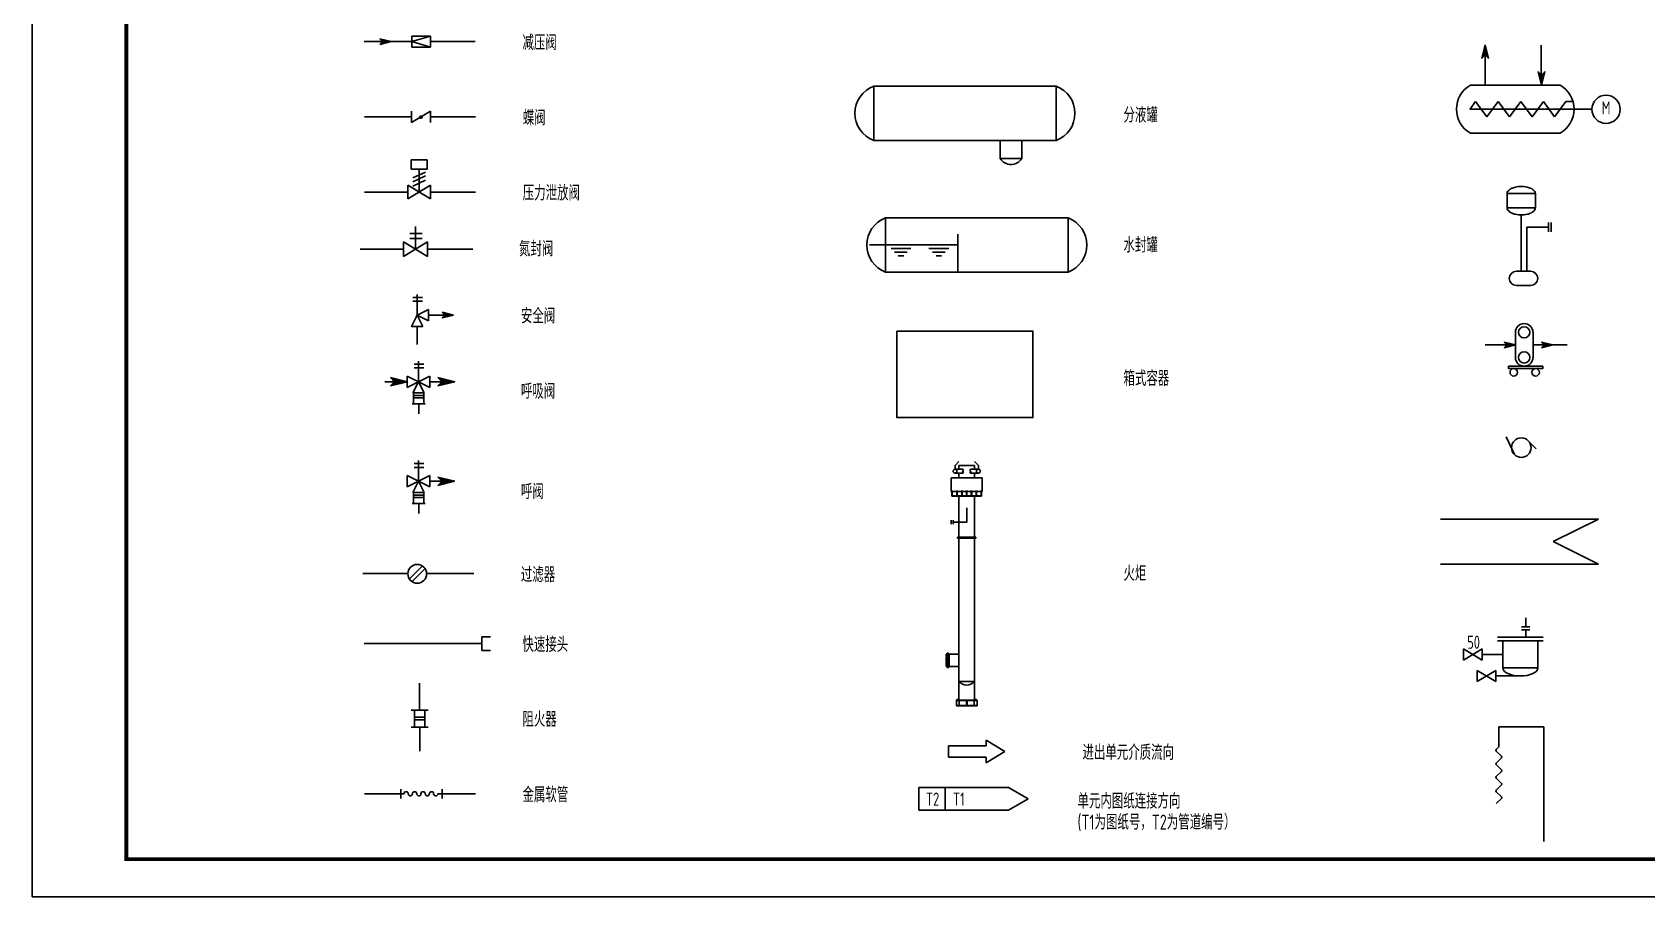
# Model space of a CAD drawing. Extents: x 24843 to 27502, y -10108 to -7552.
# Drawn here: x 24843 to 25272.1, y -8456.6 to -8226.8 of the extents above; entities that cross this region are included whole.
import ezdxf
from ezdxf.enums import TextEntityAlignment as Align

# ---------------------------------------------------------------- set-up
doc = ezdxf.new("R2010")
doc.units = 0
doc.linetypes.add('ACAD_ISO02W100', pattern=[15, 12, -3])
doc.linetypes.add('PHANTOM2', pattern=[1.25, 0.625, -0.125, 0.125, -0.125, 0.125, -0.125])
doc.layers.get('0').update_dxf_attribs({"linetype": 'CONTINUOUS'})
for name, color, linetype in [('1', 7, 'CONTINUOUS'), ('2-FAT-LINE', 6, 'CONTINUOUS'), ('GREEN', 7, 'CONTINUOUS'), ('INST', 4, 'CONTINUOUS'), ('MAJ', 4, 'CONTINUOUS'), ('OBJ2', 4, 'CONTINUOUS'), ('PHAN', 15, 'PHANTOM2'), ('Proc', 6, 'CONTINUOUS'), ('WIDE', 7, 'CONTINUOUS'), ('仪电', 7, 'CONTINUOUS'), ('污油罐', 7, 'CONTINUOUS'), ('流程', 7, 'CONTINUOUS')]:
    doc.layers.add(name, color=color, linetype=linetype)
doc.styles.add('HZ', font='ascii', dxfattribs={"width": 0.65, "bigfont": 'hztxt'})
doc.styles.add('LYTXT', font='ascii.shx', dxfattribs={"width": 0.8, "height": 4, "bigfont": 'LYTXT.shx'})

# ---------------------------------------------------------------- blocks, each defined once
blk = doc.blocks.new('*X3')
at = {"color": 0, "linetype": 'Continuous'}
for p, q in [((62.27, 55.73), (62.28, 55.74)), ((62.36, 55.64), (62.42, 55.71)), ((63.52, 54.57), (62.37, 55.72)), ((62.53, 54.32), (62.42, 54.42)), ((62.43, 54.29), (63.56, 55.42)), ((62.45, 55.55), (62.57, 55.67)), ((62.67, 54.36), (62.51, 54.51)), ((62.54, 55.46), (62.71, 55.64)), ((63.66, 54.6), (62.6, 55.66)), ((62.81, 54.39), (62.6, 54.6)), ((62.62, 55.38), (62.85, 55.6)), ((62.66, 54.35), (63.7, 55.39)), ((62.95, 54.43), (62.69, 54.69)), ((62.71, 55.29), (62.99, 55.57)), ((63.1, 54.46), (62.78, 54.78)), ((62.8, 55.2), (63.13, 55.53)), ((63.8, 54.64), (62.84, 55.6)), ((63.24, 54.5), (62.87, 54.87)), ((62.89, 55.11), (63.27, 55.49)), ((62.9, 54.41), (63.84, 55.35)), ((63.38, 54.53), (62.96, 54.96)), ((62.98, 55.02), (63.41, 55.46)), ((63.94, 54.67), (63.07, 55.54)), ((63.13, 54.47), (63.98, 55.32)), ((64.09, 54.71), (63.31, 55.49)), ((63.37, 54.53), (64.12, 55.28)), ((64.23, 54.74), (63.54, 55.43)), ((63.6, 54.59), (64.26, 55.25)), ((64.37, 54.78), (63.78, 55.37)), ((63.84, 54.65), (64.4, 55.21)), ((64.51, 54.81), (64.02, 55.31)), ((64.08, 54.71), (64.55, 55.18)), ((64.65, 54.85), (64.25, 55.25)), ((64.31, 54.77), (64.69, 55.14)), ((64.79, 54.89), (64.49, 55.19)), ((64.55, 54.82), (64.83, 55.11)), ((64.93, 54.92), (64.72, 55.13)), ((64.78, 54.88), (64.97, 55.07)), ((65.08, 54.96), (64.96, 55.07)), ((65.02, 54.94), (65.11, 55.03)), ((65.22, 54.99), (65.19, 55.01)), ((62.39, 54.28), (62.34, 54.34))]:
    blk.add_line(p, q, dxfattribs=at)
blk = doc.blocks.new('SARROW')
at = {"layer": 'GREEN', "color": 3, "linetype": 'Continuous'}
for p, q in [((-0.75, 0.75), (2.25, 0)), ((0, 0), (-0.75, 0.75)), ((2.25, 0), (-0.75, -0.75)), ((-0.75, -0.75), (0, 0))]:
    blk.add_line(p, q, dxfattribs=at)
blk.add_blockref('*X3', (-63, -55), dxfattribs=at)
blk = doc.blocks.new('VALVE')
at = {"layer": 'GREEN', "color": 3, "linetype": 'Continuous'}
for p, q in [((5, 1.5), (0, -1.5)), ((0, 1.5), (5, -1.5)), ((0, -1.5), (0, 1.5)), ((5, -1.5), (5, 1.5))]:
    blk.add_line(p, q, dxfattribs=at)
blk = doc.blocks.new('*X53')
at = {"color": 0, "linetype": 'Continuous'}
for p, q in [((62.27, 55.73), (62.28, 55.74)), ((62.39, 54.28), (62.34, 54.34)), ((62.36, 55.64), (62.42, 55.71)), ((63.52, 54.57), (62.37, 55.72)), ((62.53, 54.32), (62.42, 54.42)), ((62.43, 54.29), (63.56, 55.42)), ((62.45, 55.55), (62.57, 55.67)), ((62.67, 54.36), (62.51, 54.51)), ((62.54, 55.46), (62.71, 55.64)), ((63.66, 54.6), (62.6, 55.66)), ((62.81, 54.39), (62.6, 54.6)), ((62.62, 55.38), (62.85, 55.6)), ((62.66, 54.35), (63.7, 55.39)), ((62.95, 54.43), (62.69, 54.69)), ((62.71, 55.29), (62.99, 55.57)), ((63.1, 54.46), (62.78, 54.78)), ((62.8, 55.2), (63.13, 55.53)), ((63.8, 54.64), (62.84, 55.6)), ((63.24, 54.5), (62.87, 54.87)), ((62.89, 55.11), (63.27, 55.49)), ((62.9, 54.41), (63.84, 55.35)), ((63.38, 54.53), (62.96, 54.96)), ((62.98, 55.02), (63.41, 55.46)), ((63.94, 54.67), (63.07, 55.54)), ((63.13, 54.47), (63.98, 55.32)), ((64.09, 54.71), (63.31, 55.49)), ((63.37, 54.53), (64.12, 55.28)), ((64.23, 54.74), (63.54, 55.43)), ((63.6, 54.59), (64.26, 55.25)), ((64.37, 54.78), (63.78, 55.37)), ((63.84, 54.65), (64.4, 55.21)), ((64.51, 54.81), (64.02, 55.31)), ((64.08, 54.71), (64.55, 55.18)), ((64.65, 54.85), (64.25, 55.25)), ((64.31, 54.77), (64.69, 55.14)), ((64.79, 54.89), (64.49, 55.19)), ((64.55, 54.82), (64.83, 55.11)), ((64.93, 54.92), (64.72, 55.13)), ((64.78, 54.88), (64.97, 55.07)), ((65.08, 54.96), (64.96, 55.07)), ((65.02, 54.94), (65.11, 55.03)), ((65.22, 54.99), (65.19, 55.01))]:
    blk.add_line(p, q, dxfattribs=at)
blk = doc.blocks.new('vessel4')
at = {"layer": 'GREEN', "color": 3, "linetype": 'Continuous'}
for p, q in [((-5.25, -7.5), (-29.75, -7.5)), ((-23.75, -8.5), (-18.25, -8.5)), ((-13.25, -8.5), (-7.75, -8.5)), ((-5.25, -15), (-5.25, -4.5)), ((-22.75, -9.5), (-19.25, -9.5)), ((-20.25, -10.5), (-21.75, -10.5)), ((-12.25, -9.5), (-8.75, -9.5)), ((-9.75, -10.5), (-11.25, -10.5))]:
    blk.add_line(p, q, dxfattribs=at)
blk.add_lwpolyline([(-25.25, 0), (-25.25, -15), (25.25, -15), (25.25, 0)], close=True, dxfattribs=at)
for centre, start, end in [((-22.47, -7.5), 110.3641, 249.6359), ((22.47, -7.5), 290.3641, 69.6359)]:
    blk.add_arc(centre, 8, start, end, dxfattribs=at)
blk = doc.blocks.new('vessel3')
at = {"layer": 'GREEN', "color": 3, "linetype": 'Continuous'}
for p, q in [((9.75, -20), (9.75, -15)), ((15.75, -15), (15.75, -20)), ((15.75, -20), (9.75, -20))]:
    blk.add_line(p, q, dxfattribs=at)
blk.add_lwpolyline([(-25.25, 0), (-25.25, -15), (25.25, -15), (25.25, 0)], close=True, dxfattribs=at)
for centre, radius, start, end in [((-22.47, -7.5), 8, 110.3641, 249.6359), ((22.47, -7.5), 8, 290.3641, 69.6359), ((12.75, -18.2), 3.5, 211.0027, 328.9973)]:
    blk.add_arc(centre, radius, start, end, dxfattribs=at)
blk = doc.blocks.new('jrq')
at = {"color": 3, "linetype": 'Continuous'}
for p, q in [((0, 5), (35, 5)), ((35, 5), (25, 0)), ((35, -5), (25, 0)), ((0, -5), (35, -5))]:
    blk.add_line(p, q, dxfattribs=at)
blk = doc.blocks.new('safval')
at = {"layer": 'GREEN', "color": 3, "linetype": 'Continuous'}
for p, q in [((1.65, 4.7), (4.15, 4.7)), ((3, 0), (3, 5.5)), ((0, -1.5), (0, 1.5)), ((0, 1.5), (3, 0)), ((3, 0), (0, -1.5)), ((0, -1.5), (3, 0)), ((1.5, -3), (3, 0)), ((1.65, 3.7), (4.15, 3.7)), ((3, 0), (4.5, -3)), ((4.5, -3), (1.5, -3))]:
    blk.add_line(p, q, dxfattribs=at)
blk = doc.blocks.new('ARROW')
at = {"layer": 'GREEN', "color": 3, "linetype": 'Continuous'}
for p, q in [((0, 1.5), (10, 1.5)), ((0, -1.5), (0, 1.5)), ((10, 3), (15, 0)), ((10, 1.5), (10, 3)), ((15, 0), (10, -3)), ((10, -1.5), (0, -1.5)), ((10, -3), (10, -1.5))]:
    blk.add_line(p, q, dxfattribs=at)
blk = doc.blocks.new('filter')
at = {"layer": 'GREEN', "color": 3, "linetype": 'Continuous'}
for p, q in [((0.41, -1.38), (3.88, 2.09)), ((1.12, -2.09), (4.59, 1.38))]:
    blk.add_line(p, q, dxfattribs=at)
blk.add_circle((2.5, 0), 2.5, dxfattribs=at)
blk = doc.blocks.new('BG1')
at = {"color": 3, "linetype": 'Continuous'}
for p, q in [((0, 0), (-1.5, 3)), ((-1.5, 3), (1.5, 3)), ((1.5, 3), (0, 0))]:
    blk.add_line(p, q, dxfattribs=at)

msp = doc.modelspace()

# ---------------------------------------------------------------- linework, layer by layer
at = {"color": 1, "linetype": 'Continuous'}
for p, q in [((24931.33, -8249.27), (24943.81, -8249.27)), ((24948.81, -8249.27), (24960.76, -8249.27)), ((24931.33, -8269.27), (24942.81, -8269.27)), ((24948.81, -8269.27), (24960.83, -8269.27)), ((24930.16, -8284.46), (24941.64, -8284.46)), ((24948.04, -8284.46), (24960.06, -8284.46)), ((24948.32, -8301.97), (24954.92, -8301.97)), ((24942.67, -8319.69), (24936.69, -8319.69)), ((24948.67, -8319.69), (24955.18, -8319.69)), ((24945.71, -8325.59), (24945.71, -8328.23)), ((24948.67, -8346.16), (24955.18, -8346.16)), ((24945.71, -8352.06), (24945.71, -8354.7)), ((24930.84, -8370.72), (24942.84, -8370.72)), ((24947.84, -8370.72), (24960.34, -8370.72)), ((24931.24, -8389.32), (24962.43, -8389.32)), ((24945.93, -8407.02), (24945.93, -8399.85)), ((24946.01, -8411.52), (24946.01, -8417.93))]:
    msp.add_line(p, q, dxfattribs=at)
at = {"color": 3, "linetype": 'Continuous'}
for p, q in [((24943.68, -8260.7), (24947.94, -8260.7)), ((24943.68, -8263.15), (24943.68, -8260.7)), ((24943.68, -8263.15), (24947.94, -8263.15)), ((24944.16, -8265.49), (24947.47, -8263.96)), ((24945.81, -8269.27), (24945.81, -8263.15)), ((24947.94, -8263.15), (24947.94, -8260.7)), ((24944.16, -8266.52), (24947.47, -8264.98)), ((24944.16, -8267.66), (24947.47, -8266.12)), ((25242.54, -8269.67), (25234.98, -8269.67)), ((25234.98, -8269.67), (25234.98, -8273.45)), ((25242.54, -8269.67), (25242.54, -8273.45)), ((25242.54, -8273.45), (25234.98, -8273.45)), ((25238.76, -8275.34), (25238.76, -8290.33)), ((25240.26, -8278.61), (25245.96, -8278.61)), ((25240.26, -8278.61), (25240.26, -8290.33)), ((25237.45, -8290.33), (25241.23, -8290.33)), ((25237.45, -8294.11), (25241.23, -8294.11)), ((25239.94, -8384.88), (25239.94, -8382.47)), ((24940.98, -8428), (24940.98, -8430.53)), ((24941.79, -8429.27), (24940.98, -8429.27)), ((24951.9, -8429.27), (24950.79, -8429.27)), ((24951.9, -8428), (24951.9, -8430.53))]:
    msp.add_line(p, q, dxfattribs=at)
at = {"color": 3, "linetype": 'Continuous', "lineweight": 25}
for p, q in [((24942.81, -8267.47), (24948.81, -8271.07)), ((24948.81, -8267.47), (24942.81, -8271.07)), ((24942.81, -8271.07), (24942.81, -8267.47)), ((24948.81, -8271.07), (24948.81, -8267.47))]:
    msp.add_line(p, q, dxfattribs=at)
at = {"color": 3}
for p, q in [((25238.49, -8397.94), (25232.02, -8397.94)), ((24948.22, -8407.02), (24943.72, -8407.02)), ((24947.32, -8407.02), (24944.62, -8407.02)), ((24947.32, -8408.93), (24944.62, -8408.93)), ((24947.32, -8409.61), (24944.62, -8409.61)), ((24943.72, -8411.52), (24948.22, -8411.52)), ((24944.62, -8411.52), (24947.32, -8411.52))]:
    msp.add_line(p, q, dxfattribs=at)
at = {"linetype": 'ACAD_ISO02W100', "ltscale": 0.2}
msp.add_line((24867.99, -8446.64), (24897.99, -8446.64), dxfattribs=at)
msp.add_lwpolyline([(24842.99, -8456.64), (25683.99, -8456.64), (25683.99, -7862.64), (24842.99, -7862.64)], close=True)
at = {"const_width": 1}
msp.add_lwpolyline([(24867.99, -8446.64), (25673.99, -8446.64), (25673.99, -7872.64), (24867.99, -7872.64)], close=True, dxfattribs=at)
msp.add_lwpolyline([(24867.99, -8446.64), (25673.99, -8446.64), (25673.99, -7872.64), (24867.99, -7872.64)], close=True, dxfattribs=at)
msp.add_lwpolyline([(24867.99, -8446.64), (25673.99, -8446.64), (25673.99, -7872.64), (24867.99, -7872.64)], close=True, dxfattribs=at)
at = {"color": 1, "const_width": 0.5}
msp.add_lwpolyline([(24946.31, -8249.58, 1), (24946.31, -8249.08, 1)], format="xyb", close=True, dxfattribs=at)
at = {"color": 3}
msp.add_lwpolyline([(24944.62, -8411.52), (24944.62, -8411.52), (24944.62, -8411.52), (24944.62, -8411.52)], close=True, dxfattribs=at)
at = {"color": 3, "linetype": 'Continuous'}
for centre, radius, start, end in [((25237.3, -8270.76), 2.71, 116.5651, 140.3607), ((25238.18, -8272.52), 4.68, 101.7009, 116.5651), ((25238.76, -8275.32), 7.54, 90, 101.7009), ((25238.76, -8275.32), 7.54, 78.2991, 90), ((25239.34, -8272.52), 4.68, 63.4349, 78.2991), ((25240.22, -8270.76), 2.71, 39.6393, 63.4349), ((25235.98, -8269.67), 1, 140.3607, 180), ((25241.53, -8269.67), 1, 0, 39.6393), ((25235.98, -8273.45), 1, 180, 219.6393), ((25237.3, -8272.36), 2.71, 219.6393, 243.4349), ((25238.18, -8270.6), 4.68, 243.4349, 258.2991), ((25238.76, -8267.8), 7.54, 258.2991, 270), ((25238.76, -8267.8), 7.54, 270, 281.7009), ((25239.34, -8270.6), 4.68, 281.7009, 296.5651), ((25240.22, -8272.36), 2.71, 296.5651, 320.3607), ((25241.53, -8273.45), 1, 320.3607, 0), ((25237.45, -8292.22), 1.89, 90, 270), ((25241.23, -8292.22), 1.89, 270, 90), ((24942.35, -8429.27), 0.562, 0, 180), ((24943.48, -8429.27), 0.562, 180, 0), ((24944.6, -8429.27), 0.562, 0, 180), ((24945.73, -8429.27), 0.562, 180, 0), ((24946.85, -8429.27), 0.562, 0, 180), ((24947.98, -8429.27), 0.562, 180, 0), ((24949.1, -8429.27), 0.562, 0, 180), ((24950.23, -8429.27), 0.562, 180, 0)]:
    msp.add_arc(centre, radius, start, end, dxfattribs=at)
at = {"color": 3}
msp.add_ellipse((25238.49, -8395.8), major_axis=(4.68, 0), ratio=0.457639, start_param=3.141593, end_param=6.283185, dxfattribs=at)
at = {"layer": '1', "color": 1}
for p, q in [((25237.18, -8309.89), (25229.16, -8309.89)), ((25250.95, -8309.89), (25241.87, -8309.89))]:
    msp.add_line(p, q, dxfattribs=at)
at = {"layer": '1', "color": 6}
msp.add_line((25243.65, -8309.89), (25241.87, -8309.89), dxfattribs=at)
at = {"layer": '1', "color": 3}
for p, q in [((25088.26, -8341.93), (25089.29, -8340.9)), ((25094.45, -8341.93), (25093.42, -8340.9)), ((25095.48, -8345.23), (25087.23, -8345.23)), ((25088.26, -8342.97), (25088.26, -8341.93)), ((25088.26, -8342.97), (25090.32, -8342.97)), ((25088.26, -8344), (25090.32, -8344)), ((25089.29, -8341.93), (25089.29, -8342.97)), ((25089.29, -8344), (25089.29, -8345.23)), ((25094.45, -8342.97), (25092.38, -8342.97)), ((25094.45, -8344), (25092.38, -8344)), ((25093.42, -8341.93), (25093.42, -8342.97)), ((25093.42, -8344), (25093.42, -8345.23)), ((25094.45, -8342.97), (25094.45, -8341.93)), ((25095.48, -8348.89), (25087.23, -8348.89)), ((25087.44, -8348.59), (25087.44, -8350.13)), ((25095.28, -8350.13), (25087.44, -8350.13)), ((25087.49, -8348.59), (25087.49, -8350.08)), ((25095.23, -8350.08), (25087.49, -8350.08)), ((25087.53, -8348.59), (25087.53, -8350.03)), ((25095.18, -8350.03), (25087.53, -8350.03)), ((25088.72, -8348.59), (25088.72, -8350.14)), ((25088.77, -8348.59), (25088.77, -8350.14)), ((25088.82, -8348.59), (25088.82, -8350.14)), ((25089.29, -8350.13), (25089.29, -8360.99)), ((25090.04, -8348.59), (25090.04, -8350.14)), ((25090.09, -8348.59), (25090.09, -8350.14)), ((25090.14, -8348.59), (25090.14, -8350.14)), ((25091.31, -8348.59), (25091.31, -8350.14)), ((25091.36, -8348.59), (25091.36, -8350.14)), ((25091.41, -8348.59), (25091.41, -8350.14)), ((25092.58, -8348.59), (25092.58, -8350.14)), ((25092.63, -8348.59), (25092.63, -8350.14)), ((25092.68, -8348.59), (25092.68, -8350.14)), ((25093.42, -8350.13), (25093.42, -8360.99)), ((25093.88, -8348.59), (25093.88, -8350.14)), ((25093.93, -8348.59), (25093.93, -8350.14)), ((25093.98, -8348.59), (25093.98, -8350.14)), ((25095.18, -8348.59), (25095.18, -8350.03)), ((25095.23, -8348.59), (25095.23, -8350.08)), ((25095.28, -8348.59), (25095.28, -8350.13)), ((25091.38, -8353.24), (25091.38, -8357.05)), ((25087.25, -8357.57), (25087.25, -8356.54)), ((25087.77, -8357.57), (25087.77, -8356.54)), ((25089.32, -8357.05), (25087.77, -8357.05)), ((25089.29, -8358.34), (25089.29, -8357.67)), ((25089.32, -8357.05), (25091.38, -8357.05)), ((25089.29, -8404.36), (25089.29, -8361.3)), ((25093.41, -8404.36), (25093.41, -8361.3)), ((25089.29, -8399.38), (25093.41, -8399.38))]:
    msp.add_line(p, q, dxfattribs=at)
for centre in [(25088.26, -8343.48), (25094.45, -8343.48)]:
    msp.add_circle(centre, 0.516, dxfattribs=at)
for centre, radius, start, end in [((25090.47, -8343.77), 0.29, 120.1678, 240.5639), ((25090.17, -8343.25), 0.306, 300.1678, 59.1324), ((25090.18, -8343.77), 0.29, 299.4361, 59.8322), ((25092.54, -8343.25), 0.306, 120.8676, 239.8322), ((25092.53, -8343.77), 0.29, 120.1678, 240.5639), ((25092.24, -8343.77), 0.29, 299.4361, 59.8322), ((25091.35, -8397.67), 2.67, 219.6826, 320.3174)]:
    msp.add_arc(centre, radius, start, end, dxfattribs=at)
at = {"layer": '2-FAT-LINE', "color": 3, "linetype": 'Continuous'}
for p, q in [((25241.03, -8384.88), (25238.84, -8384.88)), ((25238.84, -8385.65), (25241.03, -8385.65))]:
    msp.add_line(p, q, dxfattribs=at)
at = {"layer": 'GREEN', "color": 3, "linetype": 'Continuous'}
for p, q in [((24943.84, -8227.77), (24943.84, -8230.77)), ((24948.84, -8227.77), (24948.84, -8230.77)), ((25228.24, -8233.73), (25229.14, -8230.13)), ((25229.14, -8230.13), (25230.04, -8233.73)), ((25243.2, -8237.22), (25244.1, -8240.82)), ((25244.1, -8240.82), (25245, -8237.22)), ((25225.24, -8240.82), (25249.06, -8240.82)), ((25225.12, -8247.3), (25226.62, -8245.22)), ((25257.55, -8247.22), (25225.16, -8247.22)), ((25226.62, -8245.22), (25229.62, -8249.22)), ((25229.62, -8249.22), (25232.62, -8245.22)), ((25232.62, -8245.22), (25235.62, -8249.22)), ((25235.62, -8249.22), (25238.62, -8245.22)), ((25238.62, -8245.22), (25241.62, -8249.22)), ((25241.62, -8249.22), (25244.62, -8245.22)), ((25244.62, -8245.22), (25247.62, -8249.22)), ((25247.62, -8249.22), (25250.62, -8245.22)), ((25252.49, -8245.22), (25250.62, -8245.22)), ((25249.06, -8253.62), (25225.24, -8253.62)), ((24946.57, -8280.32), (24943.37, -8280.32)), ((24946.57, -8281.6), (24943.37, -8281.6)), ((24944.84, -8284.46), (24944.84, -8278.46)), ((24962.43, -8391.12), (24962.43, -8387.52)), ((24964.81, -8387.52), (24962.43, -8387.52)), ((25244.59, -8387.58), (25232.39, -8387.58)), ((25244.59, -8388.58), (25232.39, -8388.58)), ((25233.81, -8395.8), (25233.81, -8388.64)), ((25239.97, -8387.58), (25239.97, -8385.65)), ((25243.17, -8395.8), (25243.17, -8388.64)), ((24964.81, -8391.12), (24962.43, -8391.12)), ((25233.72, -8392.24), (25228.36, -8392.24)), ((25233.81, -8395.8), (25243.17, -8395.8)), ((25232.1, -8417.49), (25232.79, -8416.8)), ((25232.1, -8417.49), (25232.79, -8416.8)), ((25233.47, -8419.29), (25232.1, -8417.91)), ((25232.1, -8421.09), (25233.47, -8419.71)), ((25233.47, -8422.89), (25232.1, -8421.51)), ((25232.1, -8424.69), (25233.47, -8423.31)), ((25233.47, -8426.49), (25232.1, -8425.11)), ((25232.1, -8428.29), (25233.47, -8426.91)), ((25233.47, -8430.09), (25232.1, -8428.71)), ((25232.1, -8431.89), (25233.47, -8430.51))]:
    msp.add_line(p, q, dxfattribs=at)
msp.add_circle((25261.28, -8247.26), 3.75, dxfattribs=at)
for centre, radius, start, end in [((25228.92, -8247.22), 7.38, 119.8476, 240.1524), ((25245.39, -8247.22), 7.38, 299.8476, 60.1524), ((25232.31, -8417.7), 0.3, 135, 225), ((25232.31, -8421.3), 0.3, 135, 225), ((25233.26, -8419.5), 0.3, 315, 45), ((25233.26, -8423.1), 0.3, 315, 45), ((25232.31, -8424.9), 0.3, 135, 225), ((25233.26, -8426.7), 0.3, 315, 45), ((25232.31, -8428.5), 0.3, 135, 225), ((25233.26, -8430.3), 0.3, 315, 45)]:
    msp.add_arc(centre, radius, start, end, dxfattribs=at)
at = {"layer": 'INST'}
for p, q in [((24948.81, -8247.77), (24943.81, -8250.77)), ((24943.81, -8250.77), (24943.81, -8247.77)), ((24948.81, -8250.77), (24948.81, -8247.77))]:
    msp.add_line(p, q, dxfattribs=at)
at = {"layer": 'INST', "color": 3}
for p, q in [((25237.18, -8306.56), (25237.18, -8313.22)), ((25241.87, -8306.56), (25241.87, -8313.22)), ((25236.93, -8339.05), (25234.78, -8334.37)), ((25240.59, -8335.39), (25242.74, -8337.53)), ((25240.59, -8335.39), (25240.59, -8335.39)), ((25232.79, -8411.47), (25244.73, -8411.47)), ((25232.79, -8416.8), (25232.79, -8411.47)), ((25244.73, -8411.47), (25244.73, -8431.91)), ((25244.73, -8431.91), (25244.73, -8441.95))]:
    msp.add_line(p, q, dxfattribs=at)
for points in [[(25072.8, -8306.23), (25108.97, -8306.23), (25108.97, -8329.23), (25072.8, -8329.23)], [(25235.37, -8315.56), (25244.48, -8315.56), (25244.48, -8316.2), (25235.37, -8316.2)], [(25235.37, -8315.56), (25244.48, -8315.56), (25244.48, -8316.2), (25235.37, -8316.2)]]:
    msp.add_lwpolyline(points, close=True, dxfattribs=at)
for centre, radius in [((25239.52, -8306.56), 1.5), ((25239.52, -8313.22), 1.5), ((25236.76, -8317.2), 1), ((25236.76, -8317.2), 1), ((25242.57, -8317.2), 1), ((25242.57, -8317.2), 1), ((25238.76, -8337.22), 2.59)]:
    msp.add_circle(centre, radius, dxfattribs=at)
for centre, start, end in [((25239.52, -8306.56), 0, 180), ((25239.52, -8313.22), 180, 0)]:
    msp.add_arc(centre, 2.34, start, end, dxfattribs=at)
at = {"layer": 'MAJ', "color": 1}
for p, q in [((24931.25, -8429.27), (24940.98, -8429.27)), ((24951.86, -8429.27), (24960.82, -8429.27))]:
    msp.add_line(p, q, dxfattribs=at)
at = {"layer": 'OBJ2', "color": 3}
for p, q in [((25087.23, -8348.89), (25087.23, -8345.23)), ((25089.29, -8341.93), (25093.42, -8341.93)), ((25095.48, -8348.89), (25095.48, -8345.23)), ((25088.91, -8361.3), (25088.91, -8360.99)), ((25088.91, -8360.99), (25093.8, -8360.99)), ((25088.91, -8361.14), (25093.4, -8361.14)), ((25088.91, -8361.14), (25093.8, -8361.14)), ((25088.91, -8361.3), (25093.8, -8361.3)), ((25093.8, -8360.99), (25093.8, -8361.14)), ((25093.8, -8361.3), (25093.8, -8361.14)), ((25086.48, -8392.09), (25086.72, -8392.15)), ((25089.29, -8392.15), (25086.72, -8392.15)), ((25086.72, -8392.15), (25086.72, -8395.44)), ((25086.72, -8395.44), (25086.48, -8395.49)), ((25089.29, -8395.44), (25086.72, -8395.44)), ((25088.61, -8404.36), (25088.61, -8405.91)), ((25094.09, -8404.36), (25088.61, -8404.36)), ((25094.09, -8404.49), (25088.61, -8404.49)), ((25094.09, -8405.78), (25088.61, -8405.78)), ((25094.09, -8405.91), (25088.61, -8405.91)), ((25088.71, -8404.23), (25088.71, -8404.36)), ((25089.29, -8404.23), (25088.71, -8404.23)), ((25088.82, -8404.36), (25088.82, -8404.49)), ((25089.17, -8404.36), (25088.82, -8404.36)), ((25089.17, -8404.49), (25088.82, -8404.49)), ((25088.82, -8405.78), (25088.82, -8405.91)), ((25089.17, -8405.78), (25088.82, -8405.78)), ((25089.17, -8405.91), (25088.82, -8405.91)), ((25088.84, -8404.23), (25088.84, -8404.36)), ((25089.15, -8404.23), (25089.15, -8404.36)), ((25089.17, -8404.36), (25089.17, -8404.49)), ((25089.17, -8405.78), (25089.17, -8405.91)), ((25089.29, -8404.23), (25089.29, -8404.36)), ((25089.35, -8404.49), (25089.35, -8405.78)), ((25089.35, -8405.78), (25089.35, -8404.49)), ((25089.61, -8405.78), (25089.61, -8405.91)), ((25091.26, -8404.49), (25091.26, -8405.78)), ((25091.46, -8404.49), (25091.46, -8405.78)), ((25093.35, -8404.49), (25093.35, -8405.78)), ((25093.35, -8404.49), (25093.35, -8405.78)), ((25093.35, -8405.78), (25093.35, -8404.49)), ((25093.41, -8404.23), (25093.41, -8404.36)), ((25093.41, -8404.23), (25093.99, -8404.23)), ((25093.53, -8404.36), (25093.88, -8404.36)), ((25093.53, -8404.36), (25093.53, -8404.49)), ((25093.53, -8404.49), (25093.88, -8404.49)), ((25093.53, -8405.78), (25093.88, -8405.78)), ((25093.53, -8405.78), (25093.53, -8405.91)), ((25093.53, -8405.91), (25093.88, -8405.91)), ((25093.55, -8404.23), (25093.55, -8404.36)), ((25093.86, -8404.23), (25093.86, -8404.36)), ((25093.88, -8404.36), (25093.88, -8404.49)), ((25093.88, -8405.78), (25093.88, -8405.91)), ((25093.99, -8404.23), (25093.99, -8404.36)), ((25094.09, -8404.36), (25094.09, -8405.91))]:
    msp.add_line(p, q, dxfattribs=at)
for points in [[(25086.27, -8395.53), (25086.28, -8395.53), (25086.28, -8392.06), (25086.27, -8392.06)], [(25086.28, -8395.53), (25086.28, -8395.53), (25086.28, -8392.06), (25086.28, -8392.06)], [(25086.3, -8395.68), (25086.3, -8391.91), (25086.48, -8391.91), (25086.48, -8395.68), (25086.3, -8395.68)]]:
    msp.add_lwpolyline(points, dxfattribs=at)
for points in [[(25089.17, -8404.36), (25089.17, -8404.49), (25088.82, -8404.36), (25088.82, -8404.49)], [(25089.17, -8405.78), (25089.17, -8405.91), (25088.82, -8405.78), (25088.82, -8405.91)], [(25089.15, -8404.23), (25088.84, -8404.23), (25089.15, -8404.36), (25088.84, -8404.36)], [(25093.53, -8404.36), (25093.53, -8404.49), (25093.88, -8404.36), (25093.88, -8404.49)], [(25093.53, -8405.78), (25093.53, -8405.91), (25093.88, -8405.78), (25093.88, -8405.91)], [(25093.55, -8404.23), (25093.86, -8404.23), (25093.55, -8404.36), (25093.86, -8404.36)]]:
    msp.add_solid(points, dxfattribs=at)
at = {"layer": 'PHAN', "color": 3, "ltscale": 0.25}
for points in [[(25086.09, -8392.09), (25085.85, -8392.15), (25085.85, -8395.44), (25086.09, -8395.49)], [(25086.27, -8395.68), (25086.27, -8391.91), (25086.09, -8391.91), (25086.09, -8395.68), (25086.27, -8395.68)]]:
    msp.add_lwpolyline(points, dxfattribs=at)
at = {"layer": 'Proc', "color": 1}
for p, q in [((24943.84, -8229.27), (24931.22, -8229.27)), ((24948.84, -8229.27), (24960.7, -8229.27)), ((24945.32, -8304.97), (24945.32, -8309.81))]:
    msp.add_line(p, q, dxfattribs=at)
at = {"layer": 'Proc', "color": 3}
for p, q in [((24943.84, -8229.27), (24948.84, -8227.77)), ((24943.84, -8227.77), (24948.84, -8227.77)), ((24943.84, -8229.27), (24948.84, -8230.77)), ((24943.84, -8230.77), (24948.84, -8230.77))]:
    msp.add_line(p, q, dxfattribs=at)
at = {"layer": 'WIDE', "color": 3, "linetype": 'Continuous'}
for p, q in [((24944.3, -8322.69), (24944.3, -8325.59)), ((24947.02, -8323.98), (24944.3, -8323.98)), ((24947.02, -8323.37), (24944.31, -8323.37)), ((24947.02, -8322.69), (24947.02, -8325.59)), ((24947.44, -8325.59), (24943.99, -8325.59)), ((24944.3, -8349.16), (24944.3, -8352.06)), ((24947.02, -8349.84), (24944.31, -8349.84)), ((24947.02, -8349.16), (24947.02, -8352.06)), ((24947.44, -8352.06), (24943.99, -8352.06)), ((24947.02, -8350.45), (24944.3, -8350.45)), ((25102.47, -8427.6), (25078.64, -8427.6)), ((25078.64, -8427.6), (25078.64, -8433.6)), ((25102.47, -8427.6), (25078.64, -8427.6)), ((25085.64, -8427.6), (25085.64, -8433.6)), ((25107.67, -8430.6), (25102.47, -8427.6)), ((25107.67, -8430.6), (25102.47, -8433.6)), ((25102.47, -8433.6), (25078.64, -8433.6))]:
    msp.add_line(p, q, dxfattribs=at)
at = {"layer": '仪电', "color": 3, "ltscale": 0.01}
for p, q in [((24944.62, -8407.02), (24944.62, -8411.52)), ((24947.32, -8407.02), (24947.32, -8411.52))]:
    msp.add_line(p, q, dxfattribs=at)
at = {"layer": '污油罐', "color": 7}
for p, q in [((25245.96, -8277.35), (25245.96, -8279.87)), ((25246.68, -8277.35), (25246.68, -8279.87))]:
    msp.add_line(p, q, dxfattribs=at)
at = {"layer": '流程', "color": 1, "linetype": 'Continuous'}
for p, q in [((25229.12, -8240.82), (25229.12, -8230.16)), ((25244.07, -8240.82), (25244.07, -8230.16))]:
    msp.add_line(p, q, dxfattribs=at)

# ---------------------------------------------------------------- block references
at = {"color": 2, "linetype": 'Continuous'}
for name, p in [('SARROW', (24936.11, -8229.27)), ('SARROW', (24952.67, -8301.97)), ('ARROW', (25086.52, -8418.02))]:
    msp.add_blockref(name, p, dxfattribs=at)
at = {"xscale": 1.279999999969732, "yscale": 1.279999999969732, "zscale": 1.279999999969732}
msp.add_blockref('VALVE', (24941.64, -8284.46), dxfattribs=at)
at = {"color": 3, "linetype": 'Continuous', "xscale": -1}
for p in [(24948.67, -8319.69), (24948.67, -8346.16)]:
    msp.add_blockref('safval', p, dxfattribs=at)
at = {"color": 3, "linetype": 'Continuous', "xscale": -1.5, "yscale": 1.5, "zscale": 1.5, "rotation": 180}
msp.add_blockref('SARROW', (24939.3, -8319.69), dxfattribs=at)
at = {"color": 3, "linetype": 'Continuous', "xscale": -1, "rotation": 90}
for p in [(24945.67, -8319.69), (24945.67, -8346.16)]:
    msp.add_blockref('BG1', p, dxfattribs=at)
at = {"color": 3, "linetype": 'Continuous', "xscale": 1.5, "yscale": 1.5, "zscale": 1.5}
for p in [(24951.89, -8319.69), (24951.89, -8346.16)]:
    msp.add_blockref('SARROW', p, dxfattribs=at)
at = {"color": 3}
msp.add_blockref('filter', (24942.81, -8370.77), dxfattribs=at)
at = {"color": 3, "rotation": 180}
for p in [(25228.36, -8392.24), (25232.02, -8397.94)]:
    msp.add_blockref('VALVE', p, dxfattribs=at)
at = {"layer": '1', "color": 6, "xscale": -1, "rotation": 180}
for p in [(25234.93, -8309.89), (25234.93, -8309.89), (25244.85, -8309.89)]:
    msp.add_blockref('SARROW', p, dxfattribs=at)
at = {"layer": '2-FAT-LINE'}
for name, p, xscale, yscale, zscale in [('vessel3', (25090.88, -8241.11), 0.9599999999918508, 0.9599999999918508, 0.9599999999918508), ('vessel4', (25094.04, -8276.13), 0.9599999999918508, 0.9599999999918508, 0.9599999999918508), ('jrq', (25217.24, -8362.22), 1.200000000011641, 1.200000000011641, 1.200000000011641)]:
    msp.add_blockref(name, p, dxfattribs=dict(at, xscale=xscale, yscale=yscale, zscale=zscale))
at = {"layer": 'GREEN', "color": 3, "linetype": 'Continuous', "yscale": 1.200000000011641, "rotation": 90}
for p, xscale, zscale in [((25295.13, -8308.47), 1.200000000011641, 1.200000000011641), ((25310.09, -8162.48), -1.200000000011641, 1.199999999999999)]:
    msp.add_blockref('*X53', p, dxfattribs=dict(at, xscale=xscale, zscale=zscale))
at = {"layer": 'Proc', "xscale": -1}
msp.add_blockref('safval', (24948.32, -8301.97), dxfattribs=at)

# ---------------------------------------------------------------- texts
at = {"style": 'LYTXT', "width": 0.8}
for s, height, p in [('减压阀', 4, (24973.27, -8231.52)), ('蝶阀', 4, (24973.35, -8251.52)), ('分液罐', 4, (25133.02, -8250.79)), ('压力泄放阀', 4, (24973.35, -8271.52)), ('水封罐', 4, (25133.02, -8285.35)), ('氮封阀', 4, (24972.36, -8286.37)), ('安全阀', 4, (24972.86, -8304.22)), ('呼吸阀', 4, (24972.86, -8324.22)), ('箱式容器', 4, (25133.02, -8320.8)), ('呼阀', 4, (24972.86, -8350.92)), ('过滤器', 4, (24972.85, -8373.02)), ('火炬', 4, (25133.02, -8372.66)), ('快速接头', 4, (24973.26, -8391.57)), ('50', 3.5, (25224.4, -8390.72)), ('阻火器', 4, (24973.26, -8411.45)), ('进出单元介质流向', 4, (25122.13, -8420.27)), ('金属软管', 4, (24973.27, -8431.52)), ('T2', 3.5, (25080.54, -8432.44)), ('T1', 3.5, (25087.73, -8432.44)), ('单元内图纸连接方向', 4, (25120.8, -8433.21)), ('(T1为图纸号，T2为管道编号）', 4, (25120.8, -8438.81))]:
    msp.add_text(s, height=height, dxfattribs=at).set_placement(p)
at = {"style": 'HZ', "width": 0.8}
msp.add_text('M', height=3.5, dxfattribs=at).set_placement((25261.29, -8248.6), align=Align.CENTER)

doc.saveas('drawing.dxf')
